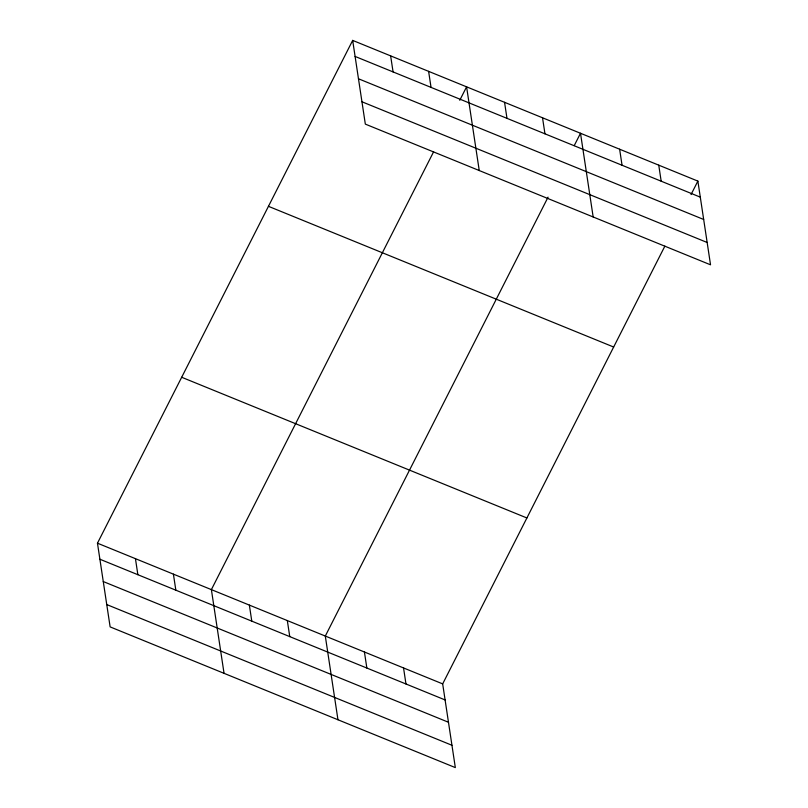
<?xml version="1.0" encoding="UTF-8"?>
<svg xmlns="http://www.w3.org/2000/svg" width="808" height="808" viewBox="0 0 808 808"><rect width="100%" height="100%" fill="white"/><g stroke="black" fill="none" stroke-linecap="round" stroke-linejoin="round"><path stroke-width="1.21" d="M664.873 246.127L442.673 683.891L455.328 767.6L110.13 626.897L97.465 543.188L352.672 40.4L697.87 181.103L710.535 264.812L365.327 124.109L352.672 40.4M433.583 151.853L211.383 589.618L224.048 673.327M459.762 100.283L466.59 86.83L479.245 170.538M548.066 197.162L325.301 636.058L337.966 719.766M574.246 145.591L580.508 133.259L593.163 216.968M691.042 194.556L697.87 181.103M355.096 56.439L700.304 197.142M358.469 78.77L703.677 219.473M361.954 101.778L707.151 242.481M268.448 206.323L613.656 347.026M181.679 377.265L526.887 517.968M97.465 543.188L442.673 683.891M99.889 559.227L445.097 699.93M103.273 581.558L448.47 722.261M106.747 604.566L451.955 745.269M658.752 165.155L661.176 181.194M619.625 149.207L622.049 165.246M542.532 117.786L544.956 133.825M504.556 102.313L506.98 118.342M428.614 71.357L431.038 87.395M390.638 55.873L393.072 71.912M403.546 667.943L405.969 683.982M364.428 651.995L366.852 668.034M287.325 620.574L289.759 636.613M249.359 605.101L251.783 621.14M173.407 574.145L175.841 590.183M135.441 558.671L137.865 574.7"/></g></svg>
